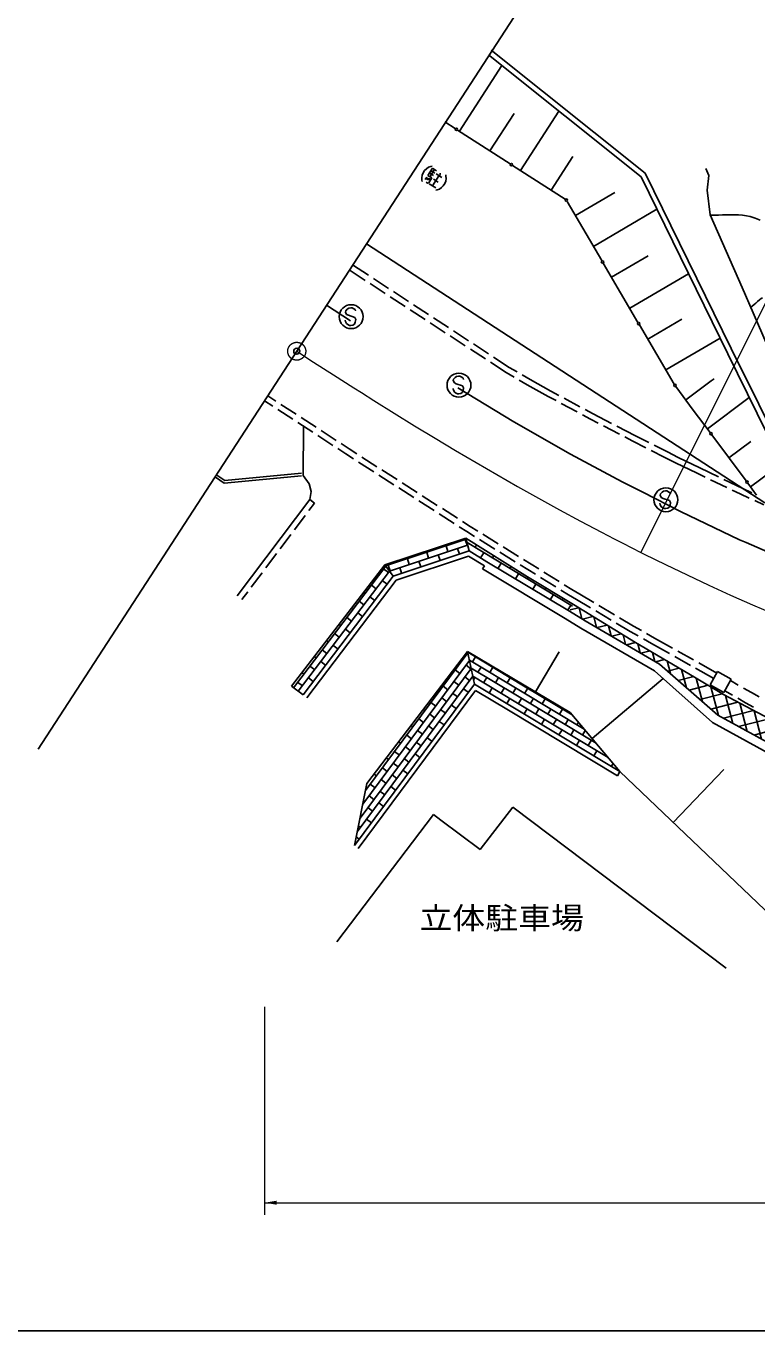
# Model space of a CAD drawing. Units: millimetres, scale not verified. Extents: x 40000 to 680000, y 20000 to 380000.
# Drawn here: x 280866 to 341982, y 205000 to 314070 of the extents above; entities that cross this region are included whole.
import ezdxf
from ezdxf.enums import TextEntityAlignment as Align

# ---------------------------------------------------------------- set-up
doc = ezdxf.new("R2010")
doc.units = ezdxf.units.MM
doc.header["$LTSCALE"] = 1000
doc.header["$PDMODE"] = 32
doc.header["$PDSIZE"] = 500
doc.linetypes.add('CHAIN', pattern=[18.5, 12, -1.5, 3.5, -1.5])
for name, color, linetype, lineweight in [('M-BGD', 7, 'Continuous', 25), ('M-BMK', 2, 'CHAIN', 13), ('M-BMK-OTRS', 5, 'Continuous', 25), ('M-STR-HTXT', 7, 'Continuous', 13), ('M-STR-STRC', 7, 'Continuous', 25), ('M-TTL-BAND', 7, 'Continuous', 25)]:
    doc.layers.add(name, color=color, linetype=linetype, lineweight=lineweight)
doc.layers.add('M-OTRS', color=6, linetype='Continuous')
doc.styles.add('ＭＳ ゴシック', font='')
doc.styles.get('ＭＳ ゴシック').set_extended_font_data('MS Gothic')

# ---------------------------------------------------------------- blocks, each defined once
blk = doc.blocks.new('filled_arrow')
at = {"color": 0, "linetype": 'Continuous', "lineweight": -2}
blk.add_solid([(7.5, 1.25), (0, 0), (7.5, -1.25)], dxfattribs=at)

msp = doc.modelspace()

# ---------------------------------------------------------------- hatches: boundary and pattern name
at = {"layer": 'M-BGD'}
h = msp.add_hatch(dxfattribs=at)
h.set_pattern_fill('USER', color=256, style=0, pattern_type=2)
h.set_pattern_definition([(14.642, (335896, 259486), (-252.777, 967.525), []), (104.642, (335896, 259486), (-967.525, -252.777), [])])
h.paths.add_polyline_path([(326301, 265150), (333839, 260735), (338704, 256465), (343751, 253710), (352589, 249365), (355932, 248446), (355719, 249535), (354894, 250263), (353591, 250893), (344804, 255223), (339197, 258187), (336773, 259649), (331839, 262548), (326644, 265707)])

# ---------------------------------------------------------------- linework, layer by layer
for p, q in [((319768, 312048), (332648, 301763)), ((319522, 311668), (332289, 301475)), ((317107, 305281), (320644, 310772)), ((319660, 303637), (321682, 306775)), ((322213, 301992), (325415, 306962)), ((315896, 306061), (316747, 305514)), ((316957, 305378), (321342, 302553)), ((314338, 302142), (314196, 301996)), ((314513, 302267), (314338, 302142)), ((314847, 302196), (314458, 301590)), ((314700, 302337), (314513, 302267)), ((314811, 302362), (314700, 302337)), ((315184, 301980), (314847, 302196)), ((321552, 302417), (325937, 299592)), ((324765, 300347), (326587, 303173)), ((313992, 301604), (313951, 301392)), ((313951, 301392), (313966, 301193)), ((313966, 301193), (313990, 301082)), ((314066, 301794), (313992, 301604)), ((314196, 301996), (314066, 301794)), ((314372, 301455), (314242, 301253)), ((314439, 301412), (314365, 301222)), ((314458, 301590), (314795, 301374)), ((314507, 301369), (314488, 301191)), ((314795, 301374), (314536, 300970)), ((314596, 301359), (314576, 301181)), ((314588, 301792), (314925, 301576)), ((315015, 302088), (314627, 301482)), ((314717, 301994), (315054, 301778)), ((315391, 301562), (314851, 300720)), ((314930, 301287), (315334, 301028)), ((315155, 301713), (315627, 301411)), ((315487, 301785), (315458, 301519)), ((315954, 301106), (315879, 300916)), ((315994, 301317), (315954, 301106)), ((315956, 301627), (315980, 301517)), ((315980, 301517), (315994, 301317)), ((332289, 301475), (339548, 286673)), ((332648, 301763), (339827, 287126)), ((314425, 300946), (314324, 301010)), ((314536, 300970), (314425, 300946)), ((315120, 300547), (314582, 300893)), ((315245, 300372), (315135, 300348)), ((315433, 300442), (315245, 300372)), ((315608, 300567), (315433, 300442)), ((315750, 300714), (315608, 300567)), ((315879, 300916), (315750, 300714)), ((326799, 298234), (330098, 300168)), ((326105, 299417), (329007, 294469)), ((328313, 295652), (333618, 298763)), ((309333, 295865), (342652, 274209)), ((329827, 293070), (332895, 294869)), ((307893, 293685), (309226, 292815)), ((308165, 294105), (309488, 293241)), ((329133, 294253), (332035, 289305)), ((309644, 292542), (310900, 291722)), ((309906, 292968), (311162, 292147)), ((331341, 290488), (336262, 293374)), ((311319, 291448), (312575, 290628)), ((311581, 291874), (312837, 291054)), ((308004, 289426), (305989, 290740)), ((312993, 290355), (314249, 289534)), ((313255, 290780), (314511, 289960)), ((314668, 289261), (315924, 288441)), ((314930, 289687), (316186, 288866)), ((332161, 289090), (335063, 284142)), ((332855, 287907), (335692, 289570)), ((316342, 288167), (317598, 287347)), ((316604, 288593), (317860, 287773)), ((334369, 285325), (338905, 287985)), ((318017, 287074), (319273, 286254)), ((318279, 287499), (319535, 286679)), ((339827, 287126), (345023, 276651)), ((319691, 285980), (321024, 285110)), ((319953, 286406), (321276, 285542)), ((339548, 286673), (344602, 276362)), ((321024, 285110), (321680, 284727)), ((321276, 285542), (321928, 285161)), ((322360, 284908), (323012, 284527)), ((321646, 280997), (316966, 283826)), ((322112, 284474), (322768, 284091)), ((322768, 284091), (324512, 283118)), ((323012, 284527), (324749, 283559)), ((335200, 283934), (336659, 281978)), ((336029, 282822), (338153, 284406)), ((338153, 284406), (338405, 284594)), ((300817, 282741), (301493, 282300)), ((301088, 283161), (301764, 282720)), ((324512, 283118), (325181, 282760)), ((324749, 283559), (325414, 283202)), ((325621, 282523), (326943, 281814)), ((325854, 282966), (327176, 282256)), ((337836, 280399), (341343, 283013)), ((301911, 282027), (303168, 281207)), ((302183, 282447), (303439, 281627)), ((327383, 281578), (328052, 281219)), ((327617, 282020), (328282, 281663)), ((328282, 281663), (329834, 280859)), ((336659, 281978), (338062, 280095)), ((303586, 280933), (304842, 280114)), ((303858, 281353), (305114, 280534)), ((304069, 280596), (304041, 276510)), ((326404, 278285), (321646, 280997)), ((328052, 281219), (328718, 280874)), ((329162, 280644), (330494, 279955)), ((330278, 280629), (331830, 279826)), ((305261, 279840), (306517, 279020)), ((305532, 280260), (306788, 279440)), ((330938, 279725), (331604, 279380)), ((331604, 279380), (332698, 278826)), ((331830, 279826), (332943, 279262)), ((338212, 279895), (341073, 276056)), ((339642, 277975), (341475, 279342)), ((306936, 278747), (307612, 278306)), ((307207, 279167), (307883, 278726)), ((307612, 278306), (308251, 277895)), ((307883, 278726), (308519, 278319)), ((330716, 275980), (326404, 278285)), ((333144, 278600), (334239, 278046)), ((333389, 279037), (334502, 278473)), ((334502, 278473), (335398, 278019)), ((308671, 277625), (309933, 276814)), ((308940, 278050), (310203, 277241)), ((334239, 278046), (335180, 277569)), ((335180, 277569), (336979, 276697)), ((335398, 278019), (337195, 277148)), ((337195, 277148), (338773, 276390)), ((341449, 275552), (344051, 277492)), ((296701, 276376), (297437, 275872)), ((296809, 276544), (297490, 276078)), ((297437, 275872), (303910, 276487)), ((297490, 276078), (303891, 276687)), ((304041, 276510), (304530, 275796)), ((310354, 276544), (311616, 275733)), ((310624, 276971), (311887, 276162)), ((332429, 275105), (330716, 275980)), ((336979, 276697), (337657, 276371)), ((338108, 276154), (339460, 275505)), ((339223, 276173), (340801, 275416)), ((304530, 275796), (304714, 275165)), ((304714, 275165), (304597, 274506)), ((312037, 275463), (313298, 274652)), ((312309, 275893), (313572, 275084)), ((335590, 273490), (332429, 275105)), ((339911, 275288), (340590, 274962)), ((340590, 274962), (341343, 274612)), ((340801, 275416), (341554, 275065)), ((341223, 275855), (341957, 274870)), ((304597, 274506), (298521, 266442)), ((304996, 274205), (304516, 273567)), ((304597, 274506), (304996, 274205)), ((313719, 274382), (314981, 273571)), ((313993, 274815), (315256, 274006)), ((341796, 274401), (342550, 274050)), ((304215, 273168), (303312, 271970)), ((315402, 273301), (316664, 272490)), ((315677, 273736), (316941, 272927)), ((340536, 271134), (335590, 273490)), ((317084, 272220), (317723, 271809)), ((317362, 272658), (317997, 272251)), ((318365, 271411), (317723, 271809)), ((318637, 271854), (317997, 272251)), ((320336, 270799), (319062, 271590)), ((303011, 271570), (302109, 270372)), ((317643, 271279), (310856, 269045)), ((310856, 269045), (317643, 271279)), ((310934, 268941), (317669, 271177)), ((311248, 268518), (317790, 270691)), ((316141, 270143), (315983, 270618)), ((316790, 270885), (316756, 270987)), ((317754, 270679), (317597, 271153)), ((322800, 268044), (317643, 271279)), ((317643, 271279), (322800, 268044)), ((317912, 270204), (317643, 271279)), ((317643, 271279), (317912, 270204)), ((317740, 270891), (326565, 265577)), ((318408, 270489), (318543, 270714)), ((320064, 270356), (318790, 271147)), ((322035, 269744), (320761, 270535)), ((341084, 270906), (340536, 271134)), ((346080, 268694), (341084, 270906)), ((301808, 269973), (300905, 268775)), ((311563, 268096), (317912, 270204)), ((317912, 270204), (311563, 268096)), ((311807, 267755), (317862, 269766)), ((312914, 269072), (312757, 269546)), ((313563, 269814), (313527, 269924)), ((314528, 269607), (314370, 270082)), ((315177, 270350), (315142, 270455)), ((315492, 269401), (315334, 269875)), ((317105, 269936), (316948, 270411)), ((317862, 269766), (319189, 268953)), ((317912, 270204), (319398, 269294)), ((318878, 269622), (319136, 270051)), ((319864, 269612), (319984, 269811)), ((321763, 269301), (320489, 270092)), ((323735, 268689), (322460, 269480)), ((300604, 268376), (299702, 267178)), ((310856, 269045), (303051, 258897)), ((303051, 258897), (310856, 269045)), ((303227, 258767), (310941, 268931)), ((303628, 258468), (311252, 268513)), ((311165, 268398), (310767, 268701)), ((311563, 268096), (310856, 269045)), ((310856, 269045), (311563, 268096)), ((311301, 268536), (311143, 269010)), ((311950, 269278), (311912, 269392)), ((312265, 268329), (312108, 268804)), ((313879, 268865), (313721, 269339)), ((319189, 268953), (319037, 268694)), ((319037, 268694), (325934, 264554)), ((319398, 269294), (326301, 265150)), ((320335, 268745), (320592, 269174)), ((321321, 268735), (321424, 268907)), ((323462, 268245), (322188, 269037)), ((325434, 267634), (324159, 268425)), ((304029, 258170), (311563, 268096)), ((311563, 268096), (304029, 258170)), ((304347, 257928), (311807, 267755)), ((310137, 267044), (309739, 267346)), ((310253, 268023), (310138, 268111)), ((311049, 267419), (310651, 267721)), ((321791, 267868), (322049, 268297)), ((322777, 267858), (322865, 268004)), ((322800, 268044), (326644, 265707)), ((323247, 266991), (323505, 267420)), ((325162, 267190), (323887, 267982)), ((326498, 266973), (325858, 267370)), ((299401, 266778), (298920, 266141)), ((309225, 266669), (309101, 266763)), ((310021, 266065), (309623, 266367)), ((324233, 266981), (324318, 267121)), ((324704, 266114), (324961, 266543)), ((326229, 266528), (325586, 266927)), ((325690, 266104), (325770, 266238)), ((326904, 266128), (326229, 266528)), ((327176, 266571), (326498, 266973)), ((328339, 265882), (327176, 266571)), ((308197, 265315), (308065, 265416)), ((309109, 265690), (308711, 265992)), ((326160, 265237), (326418, 265666)), ((327616, 264360), (326301, 265150)), ((326644, 265707), (331839, 262548)), ((328072, 265436), (326904, 266128)), ((329793, 264416), (328502, 265181)), ((330059, 264863), (328769, 265627)), ((307169, 263961), (307028, 264068)), ((308081, 264336), (307683, 264638)), ((308994, 264711), (308595, 265013)), ((325934, 264554), (327264, 263756)), ((327616, 264360), (333839, 260735)), ((333839, 260735), (327616, 264360)), ((331391, 263469), (330223, 264161)), ((331652, 263919), (330489, 264608)), ((307054, 262982), (306655, 263284)), ((307966, 263357), (307567, 263659)), ((327264, 263756), (333427, 260165)), ((332061, 263090), (331391, 263469)), ((332319, 263542), (331652, 263919)), ((333422, 262918), (332755, 263296)), ((334933, 262068), (333422, 262918)), ((306026, 261628), (305627, 261930)), ((306141, 262607), (305992, 262721)), ((306938, 262002), (306540, 262305)), ((317787, 261788), (309374, 250750)), ((309374, 250750), (317787, 261788)), ((322505, 258981), (317787, 261788)), ((317787, 261788), (322505, 258981)), ((318354, 259067), (317787, 261788)), ((317787, 261788), (318354, 259067)), ((336773, 259649), (331839, 262548)), ((333166, 262466), (332496, 262844)), ((334678, 261614), (333166, 262466)), ((336676, 261086), (335369, 261822)), ((305114, 261253), (304955, 261373)), ((305910, 260648), (305512, 260951)), ((309026, 249022), (317945, 261032)), ((309258, 250173), (317809, 261687)), ((317255, 260942), (317183, 260995)), ((317832, 261572), (317762, 261624)), ((317799, 261734), (322471, 258927)), ((317938, 261067), (322209, 258501)), ((318185, 260919), (318442, 261348)), ((319171, 260910), (319195, 260950)), ((323453, 258417), (325441, 261757)), ((333839, 260735), (338704, 256465)), ((336421, 260633), (335114, 261369)), ((338622, 259990), (337111, 260841)), ((304086, 259899), (303919, 260026)), ((304882, 259294), (304484, 259596)), ((304998, 260274), (304600, 260576)), ((308561, 246720), (318218, 259722)), ((308793, 247871), (318081, 260377)), ((316242, 259577), (316153, 259643)), ((317150, 259961), (316749, 260260)), ((317953, 259365), (317551, 259663)), ((318058, 260346), (317657, 260644)), ((318076, 260401), (321947, 258075)), ((318215, 259734), (321685, 257649)), ((318279, 259426), (318398, 259624)), ((318656, 260053), (318913, 260481)), ((319127, 259186), (319384, 259615)), ((319642, 260043), (319899, 260472)), ((320113, 259177), (320370, 259606)), ((320628, 260034), (320656, 260081)), ((321099, 259168), (321356, 259596)), ((333427, 260165), (338275, 255845)), ((336773, 259649), (339197, 258187)), ((338368, 259536), (336856, 260388)), ((338069, 259002), (338697, 260124)), ((338697, 260124), (339834, 259487)), ((304029, 258170), (303051, 258897)), ((303970, 258919), (303572, 259222)), ((318354, 259067), (308329, 245568)), ((318354, 259067), (308329, 245568)), ((318459, 258537), (308650, 245330)), ((316136, 258597), (315735, 258895)), ((317045, 258981), (316643, 259279)), ((317847, 258385), (317446, 258683)), ((321423, 257223), (318354, 259067)), ((321423, 257223), (318354, 259067)), ((321213, 256883), (318459, 258537)), ((319598, 258320), (319855, 258748)), ((320584, 258311), (320841, 258739)), ((321570, 258301), (321828, 258730)), ((322085, 259159), (322117, 259212)), ((322209, 258501), (327534, 255302)), ((322471, 258927), (326536, 256484)), ((326371, 256680), (322505, 258981)), ((322505, 258981), (326371, 256680)), ((322556, 258292), (322814, 258721)), ((328192, 254521), (334135, 259534)), ((339206, 258366), (338069, 259002)), ((339834, 259487), (339206, 258366)), ((339945, 258135), (339287, 258510)), ((340423, 258979), (339761, 259357)), ((341519, 258353), (340857, 258731)), ((315123, 257232), (314721, 257530)), ((315228, 258212), (315122, 258291)), ((316031, 257616), (315630, 257914)), ((316939, 258000), (316538, 258299)), ((321055, 257444), (321312, 257873)), ((321685, 257649), (329529, 252936)), ((321947, 258075), (328531, 254119)), ((322041, 257435), (322299, 257864)), ((323027, 257426), (323285, 257854)), ((323542, 258283), (323578, 258342)), ((324013, 257417), (324271, 257845)), ((324999, 257408), (325039, 257473)), ((339197, 258187), (344804, 255223)), ((341038, 257511), (340380, 257887)), ((341706, 257147), (341038, 257511)), ((342179, 257994), (341519, 258353)), ((314215, 256848), (314091, 256939)), ((315017, 256251), (314616, 256549)), ((315926, 256636), (315524, 256934)), ((316834, 257020), (316432, 257318)), ((330321, 251410), (321213, 256883)), ((330527, 251753), (321423, 257223)), ((330527, 251753), (321423, 257223)), ((322512, 256569), (322770, 256997)), ((323498, 256560), (323756, 256988)), ((324484, 256550), (324742, 256979)), ((325470, 256541), (325728, 256970)), ((326371, 256680), (330527, 251753)), ((326371, 256680), (330527, 251753)), ((326457, 256532), (326473, 256559)), ((338704, 256465), (343751, 253710)), ((313201, 255483), (313061, 255587)), ((314109, 255867), (313708, 256165)), ((314912, 255271), (314511, 255569)), ((315820, 255655), (315419, 255953)), ((323969, 255693), (324227, 256122)), ((324955, 255684), (325213, 256113)), ((325427, 254818), (325684, 255246)), ((325942, 255675), (326199, 256103)), ((326413, 254808), (326670, 255237)), ((326928, 255666), (327052, 255873)), ((338275, 255845), (343405, 253044)), ((312187, 254118), (312030, 254235)), ((313096, 254502), (312694, 254800)), ((313898, 253906), (313497, 254204)), ((314004, 254887), (313602, 255185)), ((314807, 254290), (314405, 254588)), ((326884, 253942), (327141, 254371)), ((327399, 254799), (327631, 255186)), ((327870, 253933), (328127, 254361)), ((312082, 253138), (311681, 253436)), ((312990, 253522), (312589, 253820)), ((313793, 252926), (313392, 253224)), ((328341, 253067), (328598, 253495)), ((329327, 253057), (329368, 253126)), ((311068, 251773), (310667, 252071)), ((311174, 252753), (311000, 252883)), ((311977, 252157), (311575, 252455)), ((312885, 252541), (312483, 252839)), ((329798, 252191), (329948, 252440)), ((310160, 251389), (309969, 251530)), ((310963, 250792), (310562, 251090)), ((311871, 251177), (311470, 251475)), ((312779, 251561), (312378, 251859)), ((330527, 251753), (330321, 251410)), ((330527, 251753), (345676, 237290)), ((334984, 247498), (339206, 251921)), ((308329, 245568), (309374, 250750)), ((310055, 250408), (309653, 250706)), ((310858, 249812), (310456, 250110)), ((311766, 250196), (311364, 250494)), ((309041, 249043), (309031, 249051)), ((309844, 248447), (309443, 248745)), ((309949, 249427), (309548, 249726)), ((310752, 248831), (310351, 249129)), ((321563, 248783), (318829, 245250)), ((339404, 235311), (321563, 248783)), ((314948, 248159), (306864, 237534)), ((308936, 248063), (308846, 248130)), ((309739, 247466), (309337, 247765)), ((315561, 247699), (314948, 248159)), ((318829, 245250), (315561, 247699)), ((308830, 247082), (308660, 247209)), ((308725, 246102), (308474, 246288))]:
    msp.add_line(p, q, dxfattribs=at)
for points in [[(337712, 302158), (337962, 301569), (337832, 300364), (338080, 298287), (340738, 292228), (341660, 290104)], [(342247, 297842), (341845, 298006), (341430, 298141), (341108, 298217), (340781, 298267), (340450, 298295), (340117, 298307), (339782, 298306), (339446, 298298), (339109, 298286), (338772, 298276), (338437, 298272), (338103, 298279), (338101, 298279), (338099, 298280), (338097, 298280), (338095, 298280), (338092, 298280), (338090, 298280), (338088, 298280), (338086, 298280), (338084, 298280), (338082, 298280)], [(341436, 290558), (341591, 290666), (341743, 290790), (341891, 290921), (342040, 291055), (342189, 291185), (342341, 291304), (342436, 291365)], [(341660, 290104), (344544, 283460), (348265, 275136)]]:
    msp.add_lwpolyline(points, dxfattribs=at)
for centre in [(316852, 305446), (321447, 302485), (326042, 299524), (329070, 294361), (332098, 289198), (335126, 284034), (338137, 279995), (341148, 275956)]:
    msp.add_circle(centre, 100, dxfattribs=at)
at = {"layer": 'M-BMK'}
for points in [[(303500, 286891), (304892, 285991), (306576, 284911), (308263, 283838), (308907, 283431), (309956, 282772), (311654, 281715), (313357, 280667), (315066, 279628), (316782, 278600), (318504, 277583), (320233, 276578), (321969, 275585), (323713, 274605), (325464, 273640), (327224, 272690), (328992, 271755), (330035, 271216)], [(330035, 271216), (330769, 270837), (332272, 270077), (332554, 269936), (334349, 269052), (336152, 268187), (337963, 267340), (339784, 266511), (341612, 265700), (343448, 264907)]]:
    msp.add_lwpolyline(points, dxfattribs=at)
msp.add_circle((303500, 286891), 750, dxfattribs=at)
at = {"layer": 'M-BMK-OTRS'}
for p, q in [((303500, 286891), (325119, 320153)), ((281881, 253629), (303500, 286891))]:
    msp.add_line(p, q, dxfattribs=at)
at = {"layer": 'M-OTRS'}
msp.add_point((303500, 286891), dxfattribs=at)
at = {"layer": 'M-STR-HTXT'}
for p, q in [((332272, 270077), (348951, 303403)), ((300817, 232102), (300817, 214715)), ((300817, 215715), (555144, 215715))]:
    msp.add_line(p, q, dxfattribs=at)
at = {"layer": 'M-STR-STRC'}
for p, q in [((307595, 290267), (307579, 290153)), ((307579, 290153), (307665, 289971)), ((307723, 290406), (307595, 290267)), ((307854, 290499), (307723, 290406)), ((308020, 290532), (307854, 290499)), ((308136, 290516), (308020, 290532)), ((308280, 290444), (308136, 290516)), ((308390, 290369), (308280, 290444)), ((308424, 290258), (308390, 290369)), ((307582, 289378), (307543, 289488)), ((307666, 289201), (307582, 289378)), ((307665, 289971), (307816, 289898)), ((307770, 289127), (307666, 289201)), ((307916, 289053), (307770, 289127)), ((307816, 289898), (308348, 289710)), ((308036, 289036), (307916, 289053)), ((308204, 289065), (308036, 289036)), ((308328, 289161), (308204, 289065)), ((308399, 289310), (308328, 289161)), ((308348, 289710), (308428, 289537)), ((308428, 289537), (308399, 289310)), ((316738, 284687), (316609, 284548)), ((316869, 284780), (316738, 284687)), ((317035, 284814), (316869, 284780)), ((317150, 284797), (317035, 284814)), ((317295, 284725), (317150, 284797)), ((317405, 284651), (317295, 284725)), ((316597, 283660), (316558, 283770)), ((316609, 284548), (316593, 284435)), ((316593, 284435), (316679, 284252)), ((316681, 283482), (316597, 283660)), ((316679, 284252), (316830, 284179)), ((316830, 284179), (317363, 283991)), ((317414, 283591), (317343, 283442)), ((317363, 283991), (317443, 283819)), ((317439, 284539), (317405, 284651)), ((317443, 283819), (317414, 283591)), ((316784, 283409), (316681, 283482)), ((316931, 283334), (316784, 283409)), ((317051, 283317), (316931, 283334)), ((317218, 283346), (317051, 283317)), ((317343, 283442), (317218, 283346)), ((333917, 274964), (333901, 274851)), ((334045, 275103), (333917, 274964)), ((334176, 275196), (334045, 275103)), ((334342, 275230), (334176, 275196)), ((334458, 275214), (334342, 275230)), ((334602, 275141), (334458, 275214)), ((334712, 275067), (334602, 275141)), ((334747, 274955), (334712, 275067)), ((333904, 274076), (333865, 274186)), ((333901, 274851), (333987, 274668)), ((333988, 273898), (333904, 274076)), ((333987, 274668), (334138, 274595)), ((334092, 273825), (333988, 273898)), ((334238, 273750), (334092, 273825)), ((334138, 274595), (334670, 274407)), ((334650, 273858), (334526, 273762)), ((334721, 274007), (334650, 273858)), ((334670, 274407), (334751, 274235)), ((334751, 274235), (334721, 274007)), ((334358, 273733), (334238, 273750)), ((334526, 273762), (334358, 273733))]:
    msp.add_line(p, q, dxfattribs=at)
for centre in [(308053, 289781), (317067, 284062), (334375, 274478)]:
    msp.add_circle(centre, 1000, dxfattribs=at)
at = {"layer": 'M-TTL-BAND'}
msp.add_line((40000, 205000), (579000, 205000), dxfattribs=at)

# ---------------------------------------------------------------- block references
at = {"layer": 'M-STR-HTXT', "xscale": 133, "yscale": 133}
msp.add_blockref('filled_arrow', (300817, 215715), dxfattribs=at)

# ---------------------------------------------------------------- texts
at = {"layer": 'M-BGD', "style": 'ＭＳ ゴシック', "width": 1.1}
msp.add_text('立体駐車場', height=1833, dxfattribs=at).set_placement((313762, 238049), align=Align.BOTTOM_LEFT)

doc.saveas('drawing.dxf')
